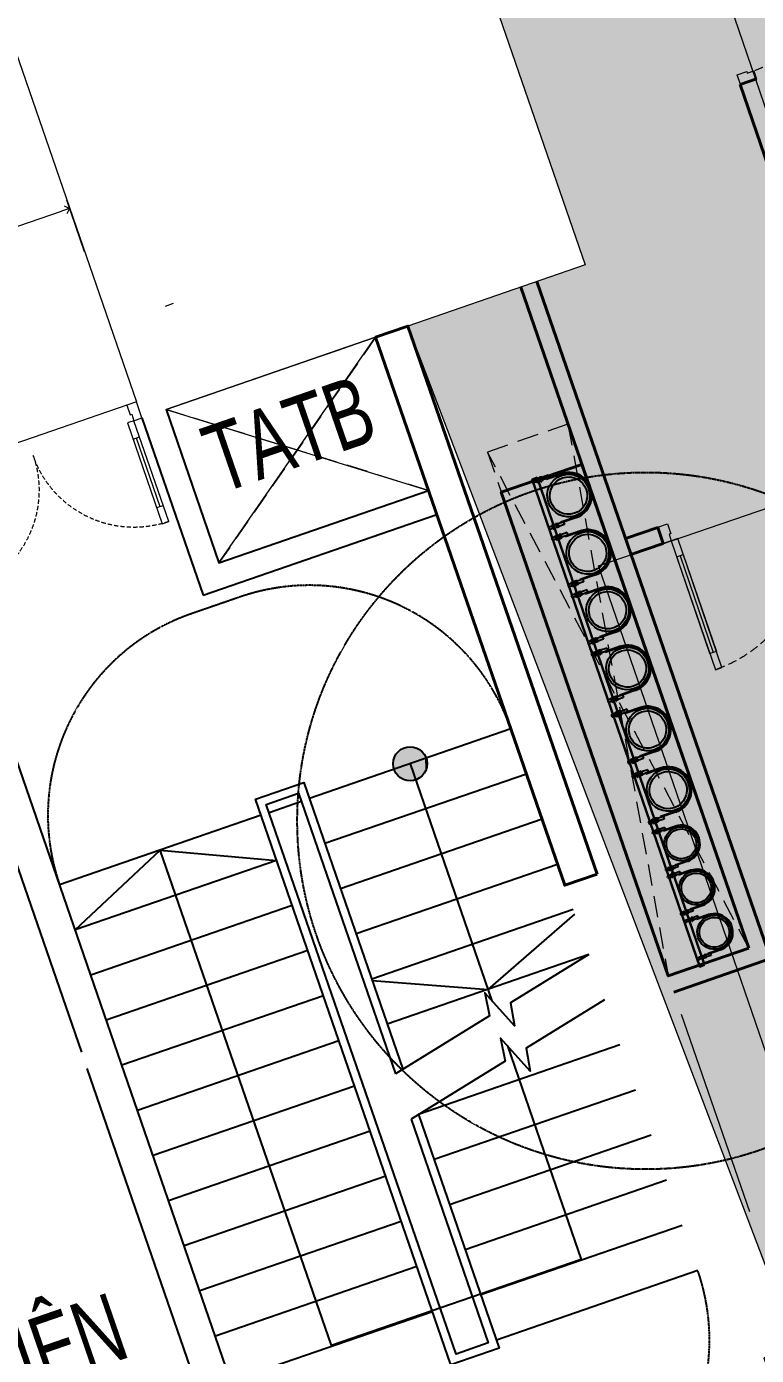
# Model space of a CAD drawing. Header units: millimetres. Extents: x -11451263 to 11578383104, y -507 to 1450429.
# Drawn here: x 12040789 to 12045069, y 1045562 to 1053355 of the extents above; entities that cross this region are included whole.
import ezdxf
from ezdxf.enums import TextEntityAlignment as Align

# ---------------------------------------------------------------- set-up
doc = ezdxf.new("R2010")
doc.units = ezdxf.units.MM
doc.header["$MEASUREMENT"] = 0
for name, pattern in [('CENTER2', [1.125, 0.75, -0.125, 0.125, -0.125]), ('DASH2-1', [3, 2, -1]), ('HIDDEN', [0.375, 0.25, -0.125]), ('Xref_ST_MBDV Cot vach 30.7.2022$0$HIDDEN', [0.375, 0.25, -0.125]), ('Xref_ST_MBDV Cot vach 30.7.2022$0$HIDDEN2', [0.1875, 0.125, -0.0625])]:
    doc.linetypes.add(name, pattern=pattern)
doc.layers.get('0').update_dxf_attribs({"linetype": 'CONTINUOUS', "lineweight": 13})
doc.layers.get('Defpoints').update_dxf_attribs({"color": 5, "linetype": 'CONTINUOUS', "lineweight": 13})
for name, color, linetype in [('1-Chu thich', 8, 'CONTINUOUS'), ('KT-KT', 1, 'CONTINUOUS'), ('NDT Cap nuoc', 4, 'CONTINUOUS'), ('NDT Thoat nuoc rua', 3, 'CENTER2'), ('Xref_ST_MBDV Cot vach 30.7.2022$0$A-FLOR-STRS-ARROW', 8, 'CONTINUOUS'), ('Xref_ST_MBDV Cot vach 30.7.2022$0$IDEA - dim', 251, 'CONTINUOUS'), ('Xref_ST_MBDV Cot vach 30.7.2022$0$KT-Net cot vach', 6, 'CONTINUOUS'), ('Xref_ST_MBDV Cot vach 30.7.2022$0$KT-Net manh', 139, 'CONTINUOUS'), ('Xref_ST_MBDV Cot vach 30.7.2022$0$KT-Text', 7, 'CONTINUOUS'), ('Xref_ST_MBDV Cot vach 30.7.2022$0$KT-Thay', 7, 'CONTINUOUS')]:
    doc.layers.add(name, color=color, linetype=linetype)
for name, color, linetype, lineweight in [('A-REVCLOUD', 1, 'CONTINUOUS', 9), ('CUA', 37, 'CONTINUOUS', 13), ('DO DIEN TICH THONG THUY', 141, 'CONTINUOUS', 13), ('KT-Kich thuoc', 159, 'CONTINUOUS', 18), ('KT-lomo nuoc', 3, 'HIDDEN', 5), ('KT-Net cat', 1, 'CONTINUOUS', 40), ('KT-Net to mau', 159, 'CONTINUOUS', 18), ('NET-THAY', 7, 'CONTINUOUS', 30), ('SPE-MEP-HVAC', 140, 'CONTINUOUS', 0), ('Xref_ST_MBDV Cot vach 30.7.2022$0$CUA', 37, 'CONTINUOUS', 13), ('Xref_ST_MBDV Cot vach 30.7.2022$0$KT-Noi that', 36, 'CONTINUOUS', 9)]:
    doc.layers.add(name, color=color, linetype=linetype, lineweight=lineweight)
doc.styles.add('Xref_ST_MBDV Cot vach 30.7.2022$0$Arial', font='arial.ttf', dxfattribs={"width": 0.7})
doc.styles.add('Xref_ST_MBDV Cot vach 30.7.2022$0$xref.N.Cot vach tang N2$0$DIM', font='vnsimli.shx', dxfattribs={"width": 0.7})
doc.dimstyles.new('Xref_ST_MBDV Cot vach 30.7.2022$0$xref.N.Cot vach tang N2$0$CCU 1-100 A1', dxfattribs={"dimscale": 100, "dimtxt": 2.2, "dimasz": 1, "dimexe": 1, "dimexo": 0, "dimgap": 1, "dimtad": 1, "dimdec": 0, "dimdsep": 46, "dimtxsty": 'Xref_ST_MBDV Cot vach 30.7.2022$0$xref.N.Cot vach tang N2$0$DIM', "dimblk1": 'Xref_ST_MBDV Cot vach 30.7.2022$0$xref.N.Cot vach tang N2$0$_ARCHTICK', "dimblk2": 'Xref_ST_MBDV Cot vach 30.7.2022$0$xref.N.Cot vach tang N2$0$_ARCHTICK', "dimsah": 1, "dimcen": 0, "dimdle": 1, "dimclrd": 256, "dimclre": 256, "dimclrt": 31, "dimadec": 0, "dimazin": 0, "dimtfac": 1, "dimtdec": 0, "dimtix": 1, "dimtmove": 2, "dimatfit": 3, "dimldrblk": 'Xref_ST_MBDV Cot vach 30.7.2022$0$xref.N.Cot vach tang N2$0$_ARCHTICK', "dimfxl": 0, "dimtolj": 1, "dimarcsym": 0})

# ---------------------------------------------------------------- blocks, each defined once
blk = doc.blocks.new('*U295')
blk.add_line((70, -100), (70, -700))
for points in [[(0, 100), (60, 100), (60, 40), (50, 40), (50, 0), (0, 0)], [(900, 100), (840, 100), (840, 40), (850, 40), (850, 0), (900, 0)], [(50, 0), (50, -800), (90, -800), (90, 0)], [(50, -100), (90, -100), (90, -700), (50, -700)]]:
    blk.add_lwpolyline(points, close=True)
at = {"linetype": 'Xref_ST_MBDV Cot vach 30.7.2022$0$HIDDEN', "ltscale": 200}
blk.add_arc((50, 0), 800, 270, 0, dxfattribs=at)
blk = doc.blocks.new('*U297')
blk.add_line((70, 100), (70, 700))
for points in [[(50, 0), (50, 800), (90, 800), (90, 0)], [(50, 100), (90, 100), (90, 700), (50, 700)], [(0, -100), (60, -100), (60, -40), (50, -40), (50, 0), (0, 0)], [(900, -100), (840, -100), (840, -40), (850, -40), (850, 0), (900, 0)]]:
    blk.add_lwpolyline(points, close=True)
at = {"linetype": 'Xref_ST_MBDV Cot vach 30.7.2022$0$HIDDEN', "ltscale": 200}
blk.add_arc((50, 0), 800, 0, 90, dxfattribs=at)
blk = doc.blocks.new('nt3-4-5')
at = {"layer": 'KT-Kich thuoc'}
blk.add_line((785652.2, 31115, 0), (785252.7, 32272.2, 0), dxfattribs=at)
at = {"layer": 'KT-Net cat'}
for p, q in [((785597.1, 37726.1), (785691.7, 37758.6)), ((786338.5, 35548), (785597.1, 37726.1)), ((785774.2, 32600.2, 0), (784403.5, 36570.3, 0)), ((785647, 32662.1, 0), (784309, 36537.7, 0)), ((785112.7, 35129.3), (784923.5, 35064.6)), ((785145.2, 35034.8), (784955.8, 34970)), ((785647, 32662.1, 0), (785174.4, 32499)), ((785774.2, 32600.2, 0), (785207, 32404.4))]:
    blk.add_line(p, q, dxfattribs=at)
blk.add_lwpolyline([(785112.7, 35129.3), (785145.2, 35034.8)], dxfattribs=at)
at = {"layer": 'CUA'}
for name, p, xscale, rotation in [('*U295', (785400.7, 38610.1), -0.9999999999999918, 108.8833879003562), ('*U297', (785145, 35035), -0.9999999999999989, 198.8833879003562)]:
    blk.add_blockref(name, p, dxfattribs=dict(at, xscale=xscale, rotation=rotation))
blk = doc.blocks.new('ong thoat xi')
at = {"layer": '1-Chu thich', "color": 30}
for p, q in [((-65.5, 68.7), (-61.8, 68.7)), ((-60.7, 70.1), (-61.5, 70.1)), ((-60.7, 70.1), (-61.5, 70.1)), ((-61.5, 70.1), (-61.5, 56.8)), ((-60.7, 70.1), (-60.7, 56.8)), ((-54.9, 70.1), (-54.1, 70.1)), ((-54.9, 70.1), (-54.9, 56.8)), ((-54.9, 70.1), (-54.1, 70.1)), ((-54.1, 70.1), (-54.1, 56.8)), ((-50.1, 68.7), (-53.8, 68.7)), ((-75.4, 61.7), (-75.4, 65.3)), ((-65.8, 66.9), (-73.8, 66.9)), ((-65.7, 60.2), (-73.8, 60.2)), ((-65.8, 67.4), (-65.8, 59.5)), ((-65.5, 66.1), (-61.9, 66.1)), ((-65.5, 60.8), (-61.9, 60.8)), ((-65.5, 58.2), (-61.8, 58.2)), ((-60.7, 56.8), (-61.5, 56.8)), ((-54.9, 56.8), (-54.1, 56.8)), ((-50.1, 58.2), (-53.8, 58.2)), ((-50.1, 66.1), (-53.7, 66.1)), ((-50.1, 60.8), (-53.7, 60.8)), ((-49.8, 67.4), (-49.8, 59.5)), ((-32.7, 66.9), (-49.8, 66.9)), ((-29.1, 60), (-49.8, 60)), ((1.7, 60), (-41.2, 60)), ((-41.2, 57.9), (-41.2, 60)), ((-41.2, 57.9), (-41.2, 60)), ((-41.2, 57.9), (-41.2, 60)), ((1.7, 57.9), (-41.2, 57.9)), ((-32.7, 60), (-32.7, 66.9)), ((-75.4, -61.9), (-75.4, -65.5)), ((-65.7, -60.4), (-73.8, -60.4)), ((-65.8, -67.1), (-73.8, -67.1)), ((-65.8, -67.6), (-65.8, -59.7)), ((-65.5, -58.4), (-61.8, -58.4)), ((-65.5, -61), (-61.9, -61)), ((-65.5, -66.3), (-61.9, -66.3)), ((-60.7, -57), (-61.5, -57)), ((-61.5, -70.3), (-61.5, -57)), ((-60.7, -70.3), (-60.7, -57)), ((-54.9, -70.3), (-54.9, -57)), ((-54.9, -57), (-54.1, -57)), ((-54.1, -70.3), (-54.1, -57)), ((-50.1, -58.4), (-53.8, -58.4)), ((-50.1, -61), (-53.7, -61)), ((-50.1, -66.3), (-53.7, -66.3)), ((-49.8, -67.6), (-49.8, -59.7)), ((-30.9, -60.2), (-49.8, -60.2)), ((-34.5, -67.1), (-49.8, -67.1)), ((1.7, -58.2), (-41.2, -58.2)), ((-41.2, -58.2), (-41.2, -60.2)), ((-41.2, -58.2), (-41.2, -60.2)), ((1.7, -60.2), (-41.2, -60.2)), ((-34.5, -60.2), (-34.5, -67.1)), ((-65.5, -68.9), (-61.8, -68.9)), ((-60.7, -70.3), (-61.5, -70.3)), ((-60.7, -70.3), (-61.5, -70.3)), ((-54.9, -70.3), (-54.1, -70.3)), ((-54.9, -70.3), (-54.1, -70.3)), ((-50.1, -68.9), (-53.8, -68.9))]:
    blk.add_line(p, q, dxfattribs=at)
for centre, major_axis, start_param, end_param in [((-63.4, 67.4), (1.7, -1.7), 3.370391, 4.48359), ((-63.9, 67.4), (1.7, -1.7), 0.228799, 1.341997), ((-63.9, 67.4), (1.7, -1.7), 0.228799, 1.341997), ((-51.7, 67.4), (1.7, 1.7), 1.799595, 2.912794), ((-51.7, 67.4), (1.7, -1.7), 3.370391, 4.48359), ((-52.2, 67.4), (1.7, -1.7), 0.228799, 1.341997), ((-73.8, 65.3), (1.13, 1.13), 0.811456, 2.360542), ((-73.8, 61.7), (1.1, 1.1), 2.356194, 3.926991), ((-55.8, 63.4), (7.09, -7.09), 3.657341, 4.196641), ((-63.4, 59.5), (1.7, -1.7), 3.370391, 4.48359), ((-71.5, 63.4), (7.09, -7.09), 0.515748, 1.055048), ((-71.5, 63.4), (7.09, -7.09), 0.515748, 1.055048), ((-63.9, 59.5), (1.7, -1.7), 0.228799, 1.341997), ((-63.9, 59.5), (1.7, -1.7), 0.228799, 1.341997), ((0, 0), (38.9, -38.9), 0.785398, 7.068583), ((-44.1, 63.4), (7.09, 7.09), 2.086544, 2.625845), ((-44.1, 63.4), (7.09, 7.09), 2.086544, 2.625845), ((-51.7, 59.5), (1.7, 1.7), 1.799595, 2.912794), ((-51.7, 59.5), (1.7, 1.7), 1.799595, 2.912794), ((-59.8, 63.4), (7.09, 7.09), -1.055048, -0.515748), ((-52.2, 59.5), (1.7, 1.7), -1.341997, -0.228799), ((0, -0.1), (34.1, -34.1), 0.785398, 7.068583), ((0.3, -0.1), (42.5, -42.5), 5.497787, 8.63938), ((0.3, -0.1), (41, -41), 5.497787, 8.63938), ((-73.8, -61.9), (1.1, 1.1), 0.785398, 2.356194), ((-73.8, -65.5), (1.13, 1.13), 2.351847, 3.900932), ((-63.4, -59.7), (1.7, -1.7), 3.370391, 4.48359), ((-55.8, -63.6), (7.09, 7.09), 2.086544, 2.625845), ((-63.4, -67.6), (1.7, 1.7), 1.799595, 2.912794), ((-63.9, -59.7), (1.7, -1.7), 0.228799, 1.341997), ((-63.9, -59.7), (1.7, -1.7), 0.228799, 1.341997), ((-71.5, -63.6), (7.09, -7.09), 0.515748, 1.055048), ((-71.5, -63.6), (7.09, -7.09), 0.515748, 1.055048), ((-63.9, -67.6), (1.7, -1.7), 0.228799, 1.341997), ((-63.9, -67.6), (1.7, -1.7), 0.228799, 1.341997), ((-51.7, -59.7), (1.7, -1.7), 3.370391, 4.48359), ((-51.7, -59.7), (1.7, -1.7), 3.370391, 4.48359), ((-44.1, -63.6), (7.09, 7.09), 2.086544, 2.625845), ((-44.1, -63.6), (7.09, 7.09), 2.086544, 2.625845), ((-51.7, -67.6), (1.7, 1.7), 1.799595, 2.912794), ((-51.7, -67.6), (1.7, 1.7), 1.799595, 2.912794), ((-52.2, -59.7), (1.7, -1.7), 0.228799, 1.341997), ((-59.8, -63.6), (7.09, -7.09), 0.515748, 1.055048), ((-52.2, -67.6), (1.7, -1.7), 0.228799, 1.341997)]:
    blk.add_ellipse(centre, major_axis=major_axis, ratio=1, start_param=start_param, end_param=end_param, dxfattribs=at)
blk = doc.blocks.new('3000x500')
at = {"layer": 'KT-Net cat', "color": 3}
blk.add_lwpolyline([(16498, -9617.5), (16498, -6617.5), (15998, -6617.5), (15998, -9617.5)], close=True, dxfattribs=at)
at = {"layer": 'NET-THAY', "linetype": 'ByBlock', "ltscale": 7}
blk.add_lwpolyline([(16220.2, -9626), (16224.4, -6604.3), (16194.4, -6605.1), (16190.3, -9626.8)], close=True, dxfattribs=at)
at = {"layer": 'NDT Cap nuoc'}
for p, xscale, yscale, zscale, rotation in [((16364.3, -6764.2), 2.272727272727273, 2.272727272727273, 2.272727272727273, 0.0948768765838975), ((16361, -7118.5), 2.272727272727273, 2.272727272727273, 2.272727272727273, 0.0948768765838975), ((16361.3, -7474.2), 2.272727272727273, 2.272727272727273, 2.272727272727273, 0.0948768765838975), ((16360.3, -7835.5), 2.272727272727273, 2.272727272727273, 2.272727272727273, 0.0948768765838975), ((16354.6, -8212.3), 2.272727272727273, 2.272727272727273, 2.272727272727273, 0.0948768765838975), ((16353.3, -8587.2), 2.272727272727273, 2.272727272727273, 2.272727272727273, 0.0948768765838975), ((16323.3, -8910.3), 1.818181818181819, 1.818181818181819, 1.818181818181819, 0.09487687658390936), ((16321.9, -9183.6), 1.818181818181819, 1.818181818181819, 1.818181818181819, 0.09487687658390936), ((16336.8, -9463.8), 1.818181818181819, 1.818181818181819, 1.818181818181819, 0.09487687658390936)]:
    blk.add_blockref('ong thoat xi', p, dxfattribs=dict(at, xscale=xscale, yscale=yscale, zscale=zscale, rotation=rotation))
blk = doc.blocks.new('CNTPO')
at = {"layer": 'KT-KT', "rotation": 19.0471379540829}
blk.add_blockref('3000x500', (11396291.4, 1051657.9), dxfattribs=at)
blk = doc.blocks.new('*U418')
at = {"linetype": 'HIDDEN', "ltscale": 500}
for p, q in [((950, 1300), (0, 0)), ((0, 1300), (950, 0))]:
    blk.add_line(p, q, dxfattribs=at)
blk.add_lwpolyline([(0, 1300), (950, 1300), (950, 0), (0, 0)], close=True, dxfattribs=at)
blk = doc.blocks.new('*U291')
for p, q in [((-1260, 525), (-1300, 525)), ((-1280, 100), (-1280, 525)), ((-90, 525), (-50, 525)), ((-70, 100), (-70, 525)), ((-1260, 100), (-1300, 100)), ((-90, 100), (-50, 100))]:
    blk.add_line(p, q)
for points in [[(-1300, 0), (-1260, 0), (-1260, 625), (-1300, 625)], [(-50, 0), (-90, 0), (-90, 625), (-50, 625)], [(-1350, -100), (-1290, -100), (-1290, -40), (-1300, -40), (-1300, 0), (-1350, 0)], [(0, -100), (-60, -100), (-60, -40), (-50, -40), (-50, 0), (0, 0)]]:
    blk.add_lwpolyline(points, close=True)
at = {"linetype": 'Xref_ST_MBDV Cot vach 30.7.2022$0$HIDDEN2', "ltscale": 200}
for centre, start, end in [((-1300, 0), 0, 89.99996), ((-50, 0), 90.00004, 180)]:
    blk.add_arc(centre, 625, start, end, dxfattribs=at)
blk = doc.blocks.new('Xref_ST_MBDV Cot vach 30.7.2022$0$xref.N.Cot vach tang N2$0$_Open90')
at = {"color": 0, "linetype": 'ByBlock', "lineweight": -2}
for p, q in [((0, 0), (-1, 0)), ((-0.5, 0.5), (0, 0)), ((0, 0), (-0.5, -0.5))]:
    blk.add_line(p, q, dxfattribs=at)
blk = doc.blocks.new('*D376')
at = {"layer": 'Defpoints', "color": 5, "transparency": 16777216}
for p, q in [((366201, -362643.7), (368847.7, -361729.9)), ((368983.3, -361969.5), (368878.7, -361666.4)), ((366242.1, -362915.9), (366137.5, -362612.8))]:
    blk.add_line(p, q, dxfattribs=at)
at = {"layer": 'Defpoints', "color": 0, "transparency": 16777216}
for p in [(368895, -361713.6), (368983.3, -361969.5), (366242.1, -362915.9)]:
    blk.add_point(p, dxfattribs=at)
at = {"layer": 'Defpoints', "color": 5, "transparency": 16777216, "xscale": 50, "yscale": 50, "zscale": 50}
for p, rotation in [((368895, -361713.6), 19.04713795873643), ((366153.8, -362660), 199.0471379587364)]:
    blk.add_blockref('Xref_ST_MBDV Cot vach 30.7.2022$0$xref.N.Cot vach tang N2$0$_Open90', p, dxfattribs=dict(at, rotation=rotation))
at = {"layer": 'Defpoints', "color": 5, "transparency": 16777216, "insert": (367490.1, -362087.6), "char_height": 110, "attachment_point": 5, "rotation": 19.04714, "style": 'Xref_ST_MBDV Cot vach 30.7.2022$0$xref.N.Cot vach tang N2$0$DIM'}
blk.add_mtext('\\A1;2900', dxfattribs=at)
blk = doc.blocks.new('Xref_ST_MBDV Cot vach 30.7.2022$0$xref.N.Cot vach tang N2$0$_ARCHTICK')
at = {"color": 0, "linetype": 'ByBlock', "const_width": 0.15}
blk.add_lwpolyline([(-0.5, -0.5), (0.5, 0.5)], dxfattribs=at)
blk = doc.blocks.new('WWW')
at = {"layer": 'Defpoints', "linetype": 'DASH2-1', "lineweight": 13, "ltscale": 1000, "flags": 128}
blk.add_lwpolyline([(11429816.8, 1022160.1), (11450185.5, 1019986.4), (11488615.7, 1021167.3), (11491469.2, 1024811.4), (11462655.8, 1159053.9), (11457975.3, 1176930.9), (11455626, 1177744.9), (11446686.2, 1170981.4), (11423166.6, 1153069.9), (11399484.1, 1135982.7, 0.684877), (11429816.8, 1022160.1)], format="xyb", dxfattribs=at)
blk = doc.blocks.new('l3 hatch see')
at = {"true_color": 0xf28888}
h = blk.add_hatch(color=11, dxfattribs=at)
h.dxf.hatch_style = 1
edge = h.paths.add_edge_path()
edge.add_line((12112943.9, 1045159.3), (12112943.9, 1042999.3))
edge.add_line((12112943.9, 1042999.3), (12108483.1, 1042999.3))
edge.add_line((12108483.1, 1042999.3), (12108483.1, 1035889.3))
edge.add_line((12108483.1, 1035889.3), (12110833.1, 1035889.3))
edge.add_line((12110833.1, 1035889.3), (12110833.1, 1032759.3))
edge.add_line((12110833.1, 1032759.3), (12105083.1, 1032759.3))
edge.add_line((12105083.1, 1032759.3), (12105083.1, 1043199.3))
edge.add_line((12105083.1, 1043199.3), (12096783.1, 1043199.3))
edge.add_line((12096783.1, 1043199.3), (12087983.1, 1043199.3))
edge.add_line((12087983.1, 1043199.3), (12087983.1, 1032759.3))
edge.add_line((12087983.1, 1032759.3), (12076426.8, 1032759.3))
edge.add_line((12076426.8, 1032759.3), (12072311.7, 1044676.8))
edge.add_line((12072311.7, 1044676.8), (12081015.7, 1047681.8))
edge.add_line((12081015.7, 1047681.8), (12080888.3, 1047958.5))
edge.add_line((12080888.3, 1047958.5), (12079156.5, 1052964.3))
edge.add_line((12079156.5, 1052964.3), (12075566.4, 1063341.2))
edge.add_arc((12072767, 1062343.8), 2971.8, 19.61065, 69.18818)
edge.add_line((12073822.9, 1065121.7), (12057797.4, 1069303))
edge.add_arc((12054792.8, 1045270.6), 24219.5, 82.87367, 107.5043)
edge.add_line((12047508.2, 1068368.6), (12032321.1, 1063134.8))
edge.add_line((12032321.1, 1063134.8), (12016952.8, 1057836.4))
edge.add_arc((12017833.6, 1054684.9), 3272.2, 105.61509, 192.21795)
edge.add_line((12014635.4, 1053992.4), (12022591.7, 1040613.9))
edge.add_arc((12025281.7, 1042213.6), 3129.7, 210.74031, 249.86525)
edge.add_line((12024204.3, 1039275.2), (12025372.2, 1038820.5))
edge.add_arc((12026927.7, 1043759.7), 5178.4, 252.51952, 282.64904)
edge.add_line((12028061.7, 1038707), (12042370.6, 1043643.8))
edge.add_line((12042370.6, 1043643.8), (12042075.2, 1044499.5))
edge.add_line((12042075.2, 1044499.5), (12039442.2, 1043590.5))
edge.add_line((12039442.2, 1043590.5), (12036309.2, 1052664.9))
edge.add_line((12036309.2, 1052664.9), (12043020.5, 1054981.9))
edge.add_line((12043020.5, 1054981.9), (12047489.7, 1056517.4))
edge.add_line((12047489.7, 1056517.4), (12049554.4, 1050535.3))
edge.add_line((12049554.4, 1050535.3), (12052392.2, 1051515))
edge.add_line((12052392.2, 1051515), (12050328.2, 1057488.4))
edge.add_line((12050328.2, 1057488.4), (12064313.2, 1062330.3))
edge.add_line((12064313.2, 1062330.3), (12067230.7, 1053879.8))
edge.add_line((12067230.7, 1053879.8), (12061932.6, 1052050.6))
edge.add_line((12061932.6, 1052050.6), (12061663.4, 1052830.5))
edge.add_line((12061663.4, 1052830.5), (12055423.6, 1050694.9))
edge.add_line((12055423.6, 1050694.9), (12050815.5, 1049104))
edge.add_line((12050815.5, 1049104), (12050239.7, 1050771.9))
edge.add_line((12050239.7, 1050771.9), (12049554.4, 1050535.3))
edge.add_line((12049554.4, 1050535.3), (12047489.7, 1056517.4))
edge.add_line((12047489.7, 1056517.4), (12043020.5, 1054981.9))
edge.add_line((12043020.5, 1054981.9), (12044064.8, 1051957.1))
edge.add_line((12044064.8, 1051957.1), (12043025.4, 1051598.2))
edge.add_line((12043025.4, 1051598.2), (12045302.5, 1045614.5))
edge.add_line((12045302.5, 1045614.5), (12045113.7, 1045548.5))
edge.add_line((12045113.7, 1045548.5), (12045409.2, 1044692.1))
edge.add_line((12045409.2, 1044692.1), (12045714.1, 1044797.3))
edge.add_arc((12050541.2, 1034080.5), 11753.8, 62.30299, 114.24816, ccw=False)
edge.add_arc((12050535.1, 1034067.3), 11768.4, 21.78561, 62.30633, ccw=False)
edge.add_line((12061462.9, 1038434.9), (12064305.1, 1030221.8))
edge.add_line((12064305.1, 1030221.8), (12067458.4, 1031311.1))
edge.add_line((12067458.4, 1031311.1), (12066968.8, 1032729))
edge.add_line((12066968.8, 1032729), (12071411.5, 1034262.8))
edge.add_line((12071411.5, 1034262.8), (12072357.9, 1031521.6))
edge.add_line((12072357.9, 1031521.6), (12067915.2, 1029987.8))
edge.add_line((12067915.2, 1029987.8), (12067458.4, 1031311.1))
edge.add_line((12067458.4, 1031311.1), (12064305.1, 1030221.8))
edge.add_line((12064305.1, 1030221.8), (12065976.8, 1025390.9))
edge.add_arc((12070658, 1026868), 4908.7, 197.51289, 269.92825)
edge.add_line((12070651.8, 1021959.3), (12115433.1, 1021959.3))
edge.add_line((12115433.1, 1021959.3), (12115932.1, 1021964))
edge.add_arc((12115700, 1026900.7), 4942.1, 272.69132, 368.0842)
edge.add_line((12120593, 1027595.7), (12117234.3, 1043175.4))
edge.add_arc((12114148.8, 1041813.6), 3372.6, 23.81485, 82.75901)
edge.add_line((12114573.9, 1045159.3), (12113473, 1045159.3))
edge.add_line((12113473, 1045159.3), (12112943.9, 1045159.3))
at = {"elevation": 0}
blk.add_lwpolyline([(12061663.4, 1052830.5), (12055423.6, 1050694.9), (12050815.5, 1049104), (12050815.5, 1049104), (12050239.7, 1050771.9), (12049554.4, 1050535.3), (12047489.7, 1056517.4), (12043020.5, 1054981.9), (12044064.8, 1051957.1), (12043025.4, 1051598.2), (12045302.5, 1045614.5), (12045113.7, 1045548.5), (12045409.2, 1044692.1), (12045714.1, 1044797.3, -0.230616), (12056004.3, 1044487.5, -0.178671)], format="xyb", dxfattribs=at)
blk = doc.blocks.new('A$C59794006')
at = {"layer": 'NDT Thoat nuoc rua'}
blk.add_circle((-72413.1, 23387.9, 0), 2043.5, dxfattribs=at)
blk = doc.blocks.new('*U497')
at = {"layer": 'KT-lomo nuoc', "ltscale": 500}
for p, q in [((-34.2, 3288), (0, 0)), ((-495, 70.9), (460.7, 3217.2))]:
    blk.add_line(p, q, dxfattribs=at)
blk.add_lwpolyline([(-495, 70.9), (-34.2, 3288), (460.7, 3217.2), (0, 0)], close=True, dxfattribs=at)
blk = doc.blocks.new('thangkn')
at = {"layer": 'Xref_ST_MBDV Cot vach 30.7.2022$0$KT-Net manh'}
h = blk.add_hatch(color=256, dxfattribs=at)
edge = h.paths.add_edge_path(flags=0)
edge.add_arc((370892.2, -364970.5), 100, 199.04714, 559.04714)
h = blk.add_hatch(color=256, dxfattribs=at)
edge = h.paths.add_edge_path(flags=0)
edge.add_arc((370892.2, -364970.5), 100, 199.04714, 559.04714)
blk.add_hatch(color=256, dxfattribs=at).paths.add_polyline_path([(370890.4, -364870.5), (370832, -364890.7), (370796.6, -364941.4), (370797.7, -365003.2), (370834.9, -365052.5), (370894.1, -365070.5), (370952.5, -365050.3), (370987.9, -364999.7), (370986.8, -364937.9), (370949.5, -364888.6)], flags=0)
blk.add_hatch(color=256, dxfattribs=at).paths.add_polyline_path([(370890.4, -364870.5), (370832, -364890.7), (370796.6, -364941.4), (370797.7, -365003.2), (370834.9, -365052.5), (370894.1, -365070.5), (370952.5, -365050.3), (370987.9, -364999.7), (370986.8, -364937.9), (370949.5, -364888.6)], flags=0)
at = {"layer": 'Defpoints'}
for points in [[(365599.1, -361053.5), (368340.3, -360107.1), (369286.8, -362848.3), (368010.7, -363288.8), (367717, -362438.1), (366251.8, -362944)], [(369771.2, -363791.8), (371000, -363367.6), (370690, -362469.6), (369461.2, -362893.9)]]:
    blk.add_lwpolyline(points, close=True, dxfattribs=at)
at = {"layer": 'KT-Net cat'}
blk.add_lwpolyline([(371988.9, -365618.1), (371799.6, -365683.5), (370690, -362469.6), (370879.3, -362404.2)], close=True, dxfattribs=at)
at = {"layer": 'Xref_ST_MBDV Cot vach 30.7.2022$0$A-FLOR-STRS-ARROW'}
for points in [[(371939.9, -366089.9), (371480.7, -366373.2), (371503.8, -366506.9), (371330.8, -366314.2), (371357.8, -366449), (370806.1, -366789.4)], [(372031.6, -366355.4), (371572.4, -366638.8), (371595.5, -366772.4), (371422.5, -366579.8), (371449.5, -366714.6), (370897.8, -367054.9)]]:
    blk.add_lwpolyline(points, dxfattribs=at)
at = {"layer": 'Xref_ST_MBDV Cot vach 30.7.2022$0$IDEA - dim', "color": 1}
for p, q in [((370340.8, -370037.9), (367717, -362438.1)), ((369319.4, -362942.8), (369678.4, -363982.6)), ((369678.4, -363982.6), (371049, -363509.4)), ((367903.2, -363590.4), (368963.8, -366662.5)), ((368996.5, -366757), (369877.6, -369309.2))]:
    blk.add_line(p, q, dxfattribs=at)
blk.add_lwpolyline([(369461.2, -362893.9), (369771.2, -363791.8), (371000, -363367.6)], dxfattribs=at)
at = {"layer": 'Xref_ST_MBDV Cot vach 30.7.2022$0$KT-Net manh'}
blk.add_line((370987.9, -364999.7), (370986.8, -364937.9), dxfattribs=at)
blk.add_line((370987.9, -364999.7), (370986.8, -364937.9), dxfattribs=at)
at = {"layer": 'Xref_ST_MBDV Cot vach 30.7.2022$0$KT-Net manh', "linetype": 'Xref_ST_MBDV Cot vach 30.7.2022$0$HIDDEN'}
for points in [[(371483, -364766.6, 0.414131), (369893.8, -363992.8), (369609.7, -364090.9, 0.414131), (368836.3, -365680.3, 1.000029)], [(372579.5, -367942.6, -0.414131), (371806.2, -369532), (371522.1, -369630.1, -0.414131), (369932.8, -368856.4, -1.000029)]]:
    blk.add_lwpolyline(points, format="xyb", dxfattribs=at)
at = {"layer": 'Xref_ST_MBDV Cot vach 30.7.2022$0$KT-Net manh'}
for points in [[(370892.2, -364970.5), (371372, -366360.1)], [(368927.7, -365945), (369427.1, -365476.4), (370109.3, -365537.1)], [(371463.6, -366625.6), (371675.5, -367239.1), (371708.1, -367333.7), (371895.7, -367877.1), (370430.6, -368383), (369427.1, -365476.4)], [(370670, -366241.8), (371349.1, -366293.9), (371858.4, -365853.6)]]:
    blk.add_lwpolyline(points, dxfattribs=at)
blk.add_circle((370892.2, -364970.5), 100, dxfattribs=at)
blk.add_circle((370892.2, -364970.5), 100, dxfattribs=at)
at = {"layer": 'Xref_ST_MBDV Cot vach 30.7.2022$0$KT-Noi that', "linetype": 'Continuous', "ltscale": 2}
blk.add_line((369457.8, -362286.7), (369505.1, -362270.4), dxfattribs=at)
at = {"layer": 'Xref_ST_MBDV Cot vach 30.7.2022$0$KT-Thay', "extrusion": (-1.21212e-08, -4.22423e-09, 1)}
for p, q in [((371483, -364766.6), (370301.5, -365174.5)), ((371574.4, -365031.2), (370392.8, -365439.2)), ((370017.9, -365272.4), (368836.3, -365680.3)), ((371665.8, -365295.9), (370484.2, -365703.8)), ((370109.3, -365537.1), (368927.7, -365945)), ((371757.2, -365560.6), (370575.6, -365968.5)), ((370200.6, -365801.7), (369019.1, -366209.7)), ((371848.5, -365825.2), (370667, -366233.2)), ((370292, -366066.4), (369110.4, -366474.3)), ((371939.9, -366089.9), (370758.3, -366497.8)), ((370383.4, -366331.1), (369201.8, -366739)), ((370474.8, -366595.8), (369293.2, -367003.7)), ((372122.7, -366619.3), (370941.1, -367027.2)), ((370566.1, -366860.4), (369384.6, -367268.4)), ((372214, -366883.9), (371032.5, -367291.9)), ((370657.5, -367125.1), (369476, -367533)), ((372305.4, -367148.6), (371123.8, -367556.5)), ((370748.9, -367389.8), (369567.3, -367797.7)), ((372396.8, -367413.3), (371215.2, -367821.2)), ((370840.3, -367654.4), (369658.7, -368062.4)), ((372488.2, -367677.9), (371306.6, -368085.9)), ((370931.7, -367919.1), (369750.1, -368327)), ((372579.5, -367942.6), (371398, -368350.5)), ((371023, -368183.8), (369841.5, -368591.7))]:
    blk.add_line(p, q, dxfattribs=at)
at = {"layer": 'Xref_ST_MBDV Cot vach 30.7.2022$0$KT-Thay'}
blk.add_line((370065.1, -365256.1), (370254.2, -365190.8), dxfattribs=at)
for points in [[(370941.4, -367028), (371414.3, -368397.8), (371130.7, -368495.7), (369985.2, -365177.9), (370268.8, -365080), (370849.7, -366762.5)], [(370897.8, -367054.9), (371350.7, -368366.9), (371161.7, -368432.1), (370048.8, -365208.8), (370237.9, -365143.6), (370806.1, -366789.4)]]:
    blk.add_lwpolyline(points, dxfattribs=at)
at = {"layer": 'Xref_ST_MBDV Cot vach 30.7.2022$0$CUA', "xscale": -1, "rotation": 199.0471379530761}
blk.add_blockref('*U291', (369319.4, -362942.8), dxfattribs=at)
at = {"layer": 'Xref_ST_MBDV Cot vach 30.7.2022$0$KT-Text', "style": 'Xref_ST_MBDV Cot vach 30.7.2022$0$Arial', "width": 0.7}
for s, p in [('TATB', (370247, -363226.6)), ('KT ĐIỆN', (368534.8, -368695.4))]:
    blk.add_text(s, height=400, rotation=19.04714, dxfattribs=at).set_placement(p, align=Align.CENTER)
at = {"layer": 'Defpoints', "color": 5}
dim = blk.add_linear_dim(base=(368895, -361713.6), p1=(366242.1, -362915.9), p2=(368983.3, -361969.5), angle=19.04714, dimstyle='Xref_ST_MBDV Cot vach 30.7.2022$0$xref.N.Cot vach tang N2$0$CCU 1-100 A1', override={"dimscale": 50, "dimblk1": 'Xref_ST_MBDV Cot vach 30.7.2022$0$xref.N.Cot vach tang N2$0$_Open90', "dimblk2": 'Xref_ST_MBDV Cot vach 30.7.2022$0$xref.N.Cot vach tang N2$0$_Open90', "dimclrd": 5, "dimclre": 5, "dimclrt": 5, "dimlwd": 65535, "dimlwe": 65535}, dxfattribs=at)
dim.commit()
dim.dimension.update_dxf_attribs({"geometry": '*D376', "text_midpoint": (367490.1, -362087.6)})

msp = doc.modelspace()

# ---------------------------------------------------------------- hatches: boundary and pattern name
at = {"layer": 'DO DIEN TICH THONG THUY'}
h = msp.add_hatch(dxfattribs=at)
h.set_pattern_fill('ANSI31', color=256, scale=2000)
edge = h.paths.add_edge_path()
edge.add_line((12029390.8, 1048664.5), (12028902.6, 1050107.7))
edge.add_line((12028902.6, 1050107.7), (12026263.8, 1049196.7))
edge.add_line((12026263.8, 1049196.7), (12026746.1, 1047770.6))
edge.add_line((12026746.1, 1047770.6), (12025310.1, 1047263.7))
edge.add_line((12025310.1, 1047263.7), (12024805.6, 1048693.2))
edge.add_line((12024805.6, 1048693.2), (12018979, 1046681.6))
edge.add_line((12018979, 1046681.6), (12022521.1, 1040739.2))
edge.add_arc((12025281.7, 1042213.6), 3129.7, 208.1073, 249.86525)
edge.add_line((12024204.3, 1039275.2), (12025372.2, 1038820.5))
edge.add_arc((12026927.7, 1043759.7), 5178.4, 252.51952, 282.64904)
edge.add_line((12028061.7, 1038707), (12042366.8, 1043642.4))
edge.add_line((12042366.8, 1043642.4), (12042072.6, 1044483.1))
edge.add_line((12042072.6, 1044483.1), (12039425.9, 1043572.6))
edge.add_line((12039425.9, 1043572.6), (12036297.6, 1052660.9))
edge.add_line((12036297.6, 1052660.9), (12033150.1, 1051574.2))
edge.add_line((12033150.1, 1051574.2), (12033647.6, 1050133.1))
edge.add_line((12033647.6, 1050133.1), (12029390.8, 1048664.5))
h.paths.add_polyline_path([(12023678.4, 1042871.7), (12025124.6, 1043371), (12025623.9, 1041924.7), (12024177.7, 1041425.4)], flags=16)
h.paths.add_polyline_path([(12027448.8, 1041052.5), (12028895, 1041551.8), (12029394.3, 1040105.6), (12027948.1, 1039606.3)], flags=16)
h.paths.add_polyline_path([(12032931.2, 1042945.3), (12034377.5, 1043444.6), (12034876.8, 1041998.4), (12033430.5, 1041499.1)], flags=16)

# ---------------------------------------------------------------- linework, layer by layer
at = {"layer": 'A-REVCLOUD'}
for points in [[(12041917.2, 1050210.6), (12041607.2, 1051108.6), (12042836, 1051532.9), (12043146, 1050634.9), (12041917.2, 1050210.6)], [(12041917.2, 1050210.6), (12042836, 1051532.9)], [(12041607.2, 1051108.6), (12043146, 1050634.9)]]:
    msp.add_lwpolyline(points, dxfattribs=at)
at = {"layer": 'DO DIEN TICH THONG THUY'}
msp.add_lwpolyline([(12044321.9, 1055222.5), (12047365.2, 1056263.5), (12048866.6, 1051914.5), (12045810.9, 1050869.3)], close=True, dxfattribs=at)
msp.add_lwpolyline([(12044142.9, 1050193.1), (12048899.3, 1051820), (12049365.3, 1050470), (12048821.8, 1050282.4), (12049823.9, 1047379.8), (12045608.9, 1045931.3), (12044143.1, 1050193.1)], dxfattribs=at)

# ---------------------------------------------------------------- block references
at = {"layer": 'KT-Kich thuoc'}
msp.add_blockref('WWW', (630000, 0, 0), dxfattribs=at)
at = {"layer": 'KT-KT'}
msp.add_blockref('CNTPO', (630000, 0), dxfattribs=at)
at = {"layer": 'KT-lomo nuoc', "linetype": 'HIDDEN', "xscale": -1, "rotation": 10.89765347559021}
msp.add_blockref('*U497', (12044552.1, 1047787.9, 0), dxfattribs=at)
at = {"layer": 'KT-Net cat'}
msp.add_blockref('nt3-4-5', (11259377.7, 1015288.9), dxfattribs=at)
at = {"layer": 'KT-Net to mau'}
msp.add_blockref('l3 hatch see', (0, 0, 0), dxfattribs=at)
at = {"layer": 'NDT Thoat nuoc rua'}
msp.add_blockref('A$C59794006', (12116833.1, 1025309.3, 0), dxfattribs=at)
at = {"layer": 'SPE-MEP-HVAC', "linetype": 'HIDDEN', "ltscale": 1000, "xscale": -1, "rotation": 289.0471379598082}
msp.add_blockref('*U418', (12041917.2, 1050210.6, 0), dxfattribs=at)
at = {"layer": 'Xref_ST_MBDV Cot vach 30.7.2022$0$KT-Net cot vach'}
msp.add_blockref('thangkn', (11672146, 1414002.5), dxfattribs=at)

doc.saveas('drawing.dxf')
